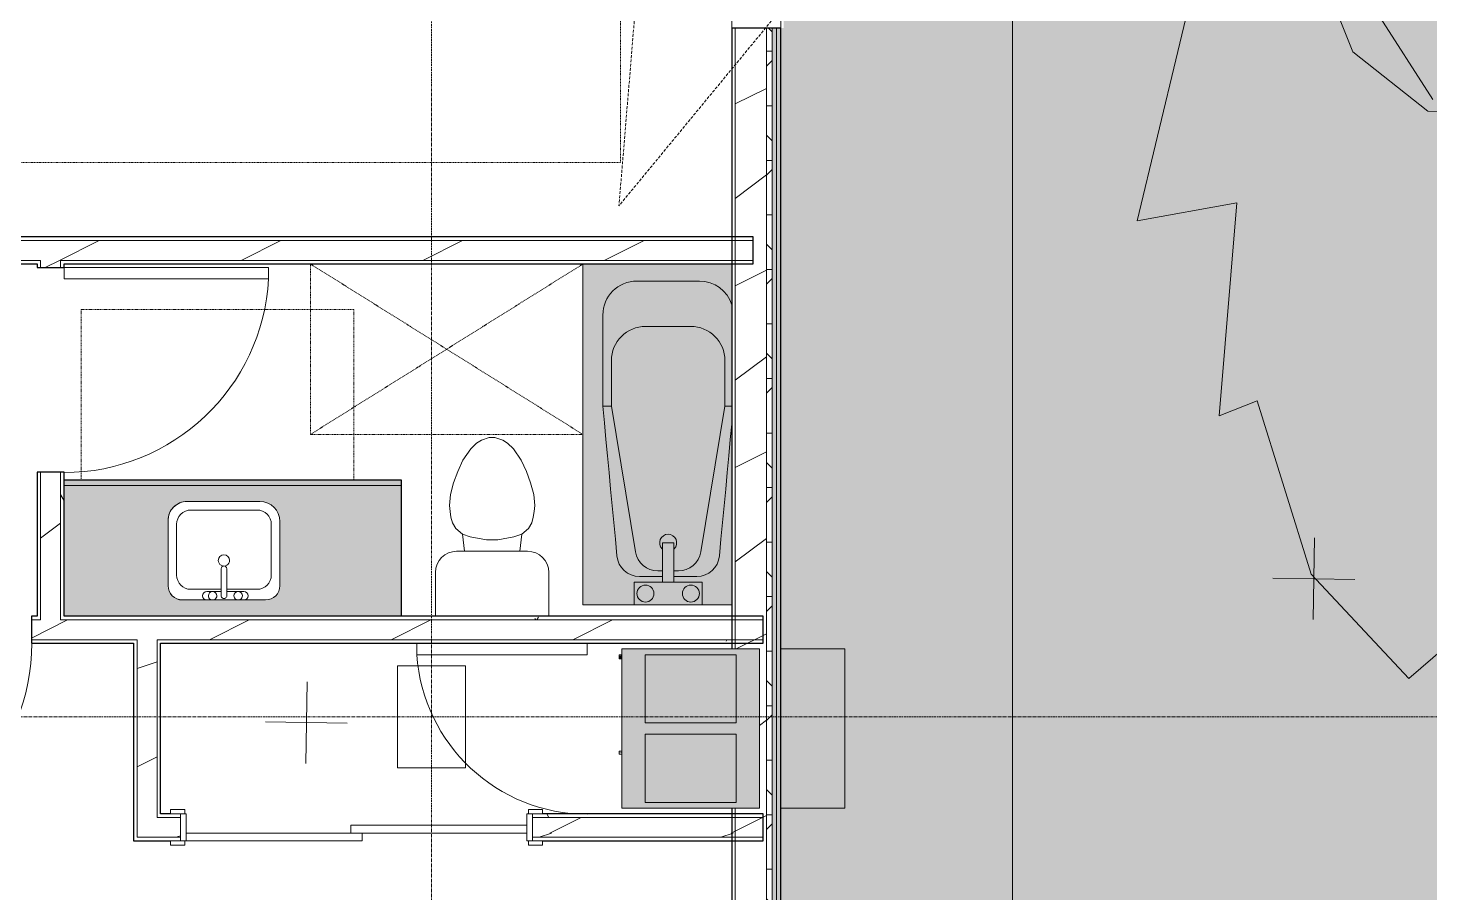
# Model space of a CAD drawing. Header units: inches. Extents: x -10205 to 13964, y -460 to 30702.
# Drawn here: x -2235.3 to -1988.4, y 10167.6 to 10319.8 of the extents above; entities that cross this region are included whole.
import ezdxf

# ---------------------------------------------------------------- set-up
doc = ezdxf.new("R2010")
doc.units = ezdxf.units.IN
doc.header["$MEASUREMENT"] = 0
for name, pattern in [('Dash 1_16_', [0.125, 0.0625, -0.0625]), ('Grid Line 1_2_', [0.875, 0.5, -0.125, 0.125, -0.125]), ('Hidden 1_8_', [0.1875, 0.125, -0.0625]), ('IMPORT-DASHED _2_', [0.75, 0.5, -0.25])]:
    doc.linetypes.add(name, pattern=pattern)
for name, color, linetype, lineweight in [('0-1', 7, 'Continuous', 5), ('0-4', 7, 'Continuous', 9), ('00base_6150001_dwg', 147, 'Continuous', 13), ('4', 147, 'Continuous', 13), ('A-DETL-HDLN-1', 7, 'Hidden 1_8_', 9), ('A-DOOR-3', 7, 'Continuous', 9), ('A-DOOR-4', 250, 'Continuous', 13), ('A-DOOR-FRAM-2', 250, 'Continuous', 13), ('A-FLOR-5', 192, 'Continuous', 5), ('A-WALL', 113, 'Continuous', 9), ('A-WALL-5', 130, 'Continuous', 25), ('A-WALL-6', 7, 'Continuous', 9), ('A-WALL-7', 113, 'Continuous', 5), ('A-WALL-8', 113, 'Continuous', 25), ('A-WALL-PATT-3', 7, 'Continuous', 9), ('A-WALL-PATT-4', 8, 'Continuous', 9), ('A-WALL-PATT-5', 111, 'Continuous', 9), ('E_TOPO_DTM_Contours_Major', 147, 'IMPORT-DASHED _2_', 13), ('E_TOPO_VEGE_Tree', 147, 'Continuous', 13), ('I-FURN-3', 7, 'Continuous', 9), ('I-FURN-HDLN-2', 254, 'Dash 1_16_', 9), ('M-EQPM-1', 8, 'Continuous', 9), ('M-EQPM-2', 7, 'Continuous', 9), ('P-SANR-FIXT-1', 8, 'Continuous', 9), ('P-SANR-FIXT-5', 7, 'Continuous', 9), ('PROP BUILD 1ST FLOOR-1', 147, 'Continuous', 13), ('PROP BUILD 2ND _ 3RD FLOORS-1', 147, 'Continuous', 13), ('Q-CASE-2', 254, 'Continuous', 9), ('Q-CASE-5', 130, 'Continuous', 25), ('Q-CASE-6', 7, 'Continuous', 9), ('S-COLS', 52, 'Continuous', 9), ('S-GRID-1', 1, 'Grid Line 1_2_', 9)]:
    doc.layers.add(name, color=color, linetype=linetype, lineweight=lineweight)
pattern_1 = [(0, (0, 0), (61.44, 15.36), [2.534, -43.546, 2.534, -43.546, -245.76]), (0, (0, 0), (61.44, 15.36), [-92.16, 2.534, -89.626, 2.534, -43.546, -107.52]), (0, (0, 0), (61.44, 15.36), [-230.4, 2.534, -28.186, 2.534, -74.266]), (120, (23.04, 7.68), (-44.02215, 45.5286), [2.534, -43.546, 2.534, -43.546, -245.76]), (120, (23.04, 7.68), (-44.02215, 45.5286), [-92.16, 2.534, -89.626, 2.534, -43.546, -107.52]), (120, (23.04, 7.68), (-44.02215, 45.5286), [-230.4, 2.534, -28.186, 2.534, -74.266]), (240, (30.72, 38.4), (-17.41785, -60.8886), [2.534, -43.546, 2.534, -43.546, -245.76]), (240, (30.72, 38.4), (-17.41785, -60.8886), [-92.16, 2.534, -89.626, 2.534, -43.546, -107.52]), (240, (30.72, 38.4), (-17.41785, -60.8886), [-230.4, 2.534, -28.186, 2.534, -74.266])]
pattern_2 = [(216.87, (12.795, 31.987), (95.9612857, 63.9749714), [15.994, -143.942]), (206.565, (31.987, 22.391), (-31.986981, -31.986924), [35.763, -35.763]), (198.435, (31.987, 6.397), (-63.974746, -31.987128), [20.231, -80.922])]

# ---------------------------------------------------------------- blocks, each defined once
blk = doc.blocks.new('Single-Flush - 36_ x 84_-1372839-SITE PLAN - CAD FILE')
at = {"layer": 'A-DOOR-3'}
blk.add_arc((18, 2.37), 36.07, 93.1789, 180, dxfattribs=at)
at = {"layer": 'A-DOOR-4'}
for p, q in [((16, 2.37), (16, 38.39)), ((18, 38.39), (16, 38.39)), ((18, 2.37), (18, 38.39)), ((18, 2.37), (16, 2.37))]:
    blk.add_line(p, q, dxfattribs=at)
blk = doc.blocks.new('Bed-Standard - King 78_ x 80_-V22-SITE PLAN - CAD FILE')
at = {"layer": 'I-FURN-3'}
for p, q in [((49.69, 38.2), (-28.31, 38.2)), ((-28.31, 38.2), (-28.31, -41.8)), ((49.69, -41.8), (49.69, 38.2)), ((-25.31, 36.2), (-25.31, 24.2)), ((-25.31, 36.2), (46.69, 36.2)), ((46.69, 36.2), (46.69, 24.2)), ((49.69, 24.2), (-28.31, 17.63)), ((-25.31, 24.2), (46.69, 24.2)), ((-28.31, -41.8), (49.69, -41.8))]:
    blk.add_line(p, q, dxfattribs=at)
at = {"layer": 'I-FURN-HDLN-2'}
for p, q in [((73.69, -77.8), (73.69, 38.2)), ((-64.31, 31.52), (-64.31, -3.48)), ((-64.31, -51.92), (-64.31, -77.8)), ((-64.31, -77.8), (73.69, -77.8))]:
    blk.add_line(p, q, dxfattribs=at)
blk = doc.blocks.new('FOLDING_SLIDING CLOSET - 60_ x 80_-1494136-SITE PLAN - CAD FILE')
at = {"layer": 'A-DOOR-3'}
for p, q in [((-32.75, 3.25), (-30.25, 3.25)), ((-32.75, 2.5), (-32.75, 3.25)), ((-30.25, 2.5), (-32.75, 2.5)), ((-30.25, 3.25), (-30.25, 2.5)), ((30.25, 3.25), (32.75, 3.25)), ((30.25, 2.5), (30.25, 3.25)), ((32.75, 2.5), (30.25, 2.5)), ((32.75, 3.25), (32.75, 2.5)), ((-32.75, -2.25), (-30.25, -2.25)), ((-32.75, -3), (-32.75, -2.25)), ((-30.25, -2.25), (-30.25, -3)), ((30.25, -2.25), (32.75, -2.25)), ((30.25, -3), (30.25, -2.25)), ((32.75, -2.25), (32.75, -3)), ((-30.25, -3), (-32.75, -3)), ((32.75, -3), (30.25, -3))]:
    blk.add_line(p, q, dxfattribs=at)
at = {"layer": 'A-DOOR-4'}
for p, q in [((-1, 0.5), (30, 0.5)), ((-1, -0.88), (-1, 0.5)), ((30, 0.5), (30, -0.88)), ((-30, -0.88), (1, -0.88)), ((-30, -2.25), (-30, -0.88)), ((1, -2.25), (-30, -2.25)), ((30, -0.88), (-1, -0.88)), ((1, -0.88), (1, -2.25))]:
    blk.add_line(p, q, dxfattribs=at)
at = {"layer": 'A-DOOR-FRAM-2'}
for p, q in [((-31, 2.5), (-30, 2.5)), ((-31, -2.25), (-31, 2.5)), ((-30, 2.5), (-30, -2.25)), ((30, 2.5), (31, 2.5)), ((30, -2.25), (30, 2.5)), ((31, 2.5), (31, -2.25)), ((-30, -2.25), (-31, -2.25)), ((31, -2.25), (30, -2.25))]:
    blk.add_line(p, q, dxfattribs=at)
blk = doc.blocks.new('M_Sink Vanity-Square - 500 x 440mm-1352614-SITE PLAN - CAD FILE')
at = {"layer": 'P-SANR-FIXT-5'}
for p, q in [((7.96, 7.09), (-6.72, 7.09)), ((7.96, 7.09), (-6.72, 7.09)), ((0.12, 5.22), (-5.22, 5.22)), ((3.62, 7.09), (-2.88, 7.09)), ((-2.88, 5.59), (0.12, 5.59)), ((0.12, 6.33), (0.12, 1.59)), ((1.12, 6.33), (1.12, 1.59)), ((1.12, 5.59), (3.62, 5.59)), ((6.46, 5.22), (1.12, 5.22)), ((-9.22, 4.59), (-9.22, -6.73)), ((-9.22, 4.59), (-9.22, -6.73)), ((-7.72, 2.72), (-7.72, -6.23)), ((8.96, -6.23), (8.96, 2.72)), ((10.46, -6.91), (10.46, 4.59)), ((10.46, -6.91), (10.46, 4.59)), ((-5.22, -8.73), (6.46, -8.73)), ((-5.72, -10.23), (7.14, -10.23)), ((-5.72, -10.23), (7.14, -10.23))]:
    blk.add_line(p, q, dxfattribs=at)
for centre, radius, start, end in [((-6.72, 4.59), 2.5, 90, 180), ((-6.72, 4.59), 2.5, 90, 180), ((-5.22, 2.72), 2.5, 90, 180), ((-2.88, 6.34), 0.75, 90, 270), ((-1.88, 6.34), 0.75, 360, 180), ((-1.88, 6.34), 0.75, 180, 0), ((0.62, 6.33), 0.5, 360, 180), ((2.62, 6.34), 0.75, 360, 180), ((2.62, 6.34), 0.75, 180, 360), ((3.62, 6.34), 0.75, 270, 90), ((6.46, 2.72), 2.5, 0, 90), ((7.96, 4.59), 2.5, 0, 90), ((7.96, 4.59), 2.5, 360, 90), ((0.62, 0.13), 1, 360, 180), ((0.62, 0.13), 1, 180, 0), ((0.62, 1.59), 0.5, 180, 0), ((-5.72, -6.73), 3.5, 180, 270), ((-5.72, -6.73), 3.5, 180, 270), ((-5.22, -6.23), 2.5, 180, 270), ((6.46, -6.23), 2.5, 270, 0), ((7.14, -6.91), 3.32, 270, 360), ((7.14, -6.91), 3.32, 270, 0)]:
    blk.add_arc(centre, radius, start, end, dxfattribs=at)
blk = doc.blocks.new('Toilet-Domestic-3D - Toilet-Domestic-3D-1372870-SITE PLAN - CAD FILE')
at = {"layer": 'P-SANR-FIXT-5'}
for p, q in [((-5.13, 8), (-3.74, 10)), ((-3.74, 10), (-2.74, 11)), ((-2.74, 11), (-1.87, 11.5)), ((-1.87, 11.5), (-0.5, 12)), ((-0.5, 12), (0.5, 12)), ((0.5, 12), (1.87, 11.5)), ((1.87, 11.5), (2.74, 11)), ((2.74, 11), (3.74, 10)), ((3.74, 10), (5.13, 8)), ((-6.06, 6), (-5.13, 8)), ((5.13, 8), (6.06, 6)), ((-6.79, 4), (-6.06, 6)), ((6.06, 6), (6.79, 4)), ((-7.33, 1.99), (-6.79, 4)), ((6.79, 4), (7.33, 1.99)), ((-7.5, 0), (-7.33, 1.99)), ((7.33, 1.99), (7.5, 0)), ((-7.41, -1), (-7.5, 0)), ((-7.24, -2), (-7.41, -1)), ((-6.97, -3), (-7.24, -2)), ((7.24, -2), (6.97, -3)), ((7.41, -1), (7.24, -2)), ((7.5, 0), (7.41, -1)), ((-6.4, -4), (-6.97, -3)), ((-5.21, -5), (-6.4, -4)), ((6.4, -4), (5.21, -5)), ((6.97, -3), (6.4, -4)), ((-3.84, -5.5), (-5.21, -5)), ((-4.86, -8.02), (-5.21, -5)), ((-1, -6), (-3.84, -5.5)), ((1, -6), (-1, -6)), ((3.84, -5.5), (1, -6)), ((5.21, -5), (3.84, -5.5)), ((4.86, -8.02), (5.21, -5)), ((6.25, -8.02), (-6.25, -8.02)), ((-9.98, -11.75), (-9.98, -19.48)), ((9.98, -19.48), (9.98, -11.75))]:
    blk.add_line(p, q, dxfattribs=at)
for centre, start, end in [((-6.25, -11.75), 90, 180), ((6.25, -11.75), 0, 90)]:
    blk.add_arc(centre, 3.73, start, end, dxfattribs=at)
blk = doc.blocks.new('OD_CW_Base Cabinet - OD_CW_Base Cabinet-1372871-SITE PLAN - CAD FILE')
at = {"layer": 'Q-CASE-2'}
blk.add_hatch(color=256, dxfattribs=at).paths.add_polyline_path([(39.92, -1), (61.99, -1), (61.99, 0), (2.61, 0), (2.61, -1)], flags=0)
h = blk.add_hatch(color=256, dxfattribs=at)
h.paths.add_polyline_path([(23.43, -24), (61.99, -24), (61.99, -1), (2.61, -1), (2.61, -24), (22.18, -24)], flags=0)
h.paths.add_polyline_path([(23.43, -21.13), (22.78, -21.04), (22.18, -20.79), (21.66, -20.39), (21.26, -19.88), (21.01, -19.27), (20.93, -18.63), (20.93, -7.12), (21.04, -6.26), (21.37, -5.46), (21.9, -4.77), (22.59, -4.25), (23.43, -3.91), (24.25, -3.8), (37.11, -3.8), (38.11, -3.96), (38.86, -4.27), (39.59, -4.83), (40.14, -5.55), (40.49, -6.4), (40.61, -7.3), (40.53, -19.27), (40.28, -19.88), (39.88, -20.39), (39.36, -20.79), (38.76, -21.04), (38.11, -21.13), (24.25, -21.13)], flags=0)
at = {"layer": 'Q-CASE-5'}
for p, q in [((2.61, 0), (61.99, 0)), ((61.99, 0), (61.99, -24))]:
    blk.add_line(p, q, dxfattribs=at)
at = {"layer": 'Q-CASE-6'}
for p, q in [((2.61, 0), (61.99, 0)), ((61.99, -1), (2.61, -1)), ((2.61, -1), (61.99, -1)), ((61.99, 0), (61.99, -1)), ((61.99, -1), (61.99, -24))]:
    blk.add_line(p, q, dxfattribs=at)
blk = doc.blocks.new('Bath Tub - Maestro - 60_x30_-V100-SITE PLAN - CAD FILE')
at = {"layer": 'P-SANR-FIXT-1'}
h = blk.add_hatch(color=256, dxfattribs=at)
h.paths.add_polyline_path([(0, -5.43), (0, -9), (4, -9), (4, -14), (5, -14), (5.05, -9.3), (5.21, -8.67), (5.48, -8.06), (5.83, -7.51), (6.27, -7.03), (6.79, -6.62), (7.36, -6.31), (7.98, -6.09), (9.35, -5.91), (35, -3.5), (51, -3.5), (52.04, -3.59), (53.05, -3.86), (54, -4.3), (54.95, -5), (55.6, -5.64), (56.2, -6.5), (56.64, -7.45), (56.91, -8.46), (57, -9.5), (57, -20.5), (56.8, -22.05), (56.2, -23.5), (55.24, -24.74), (54, -25.7), (52.78, -26.2), (60, -26.2), (60, 0), (0, 0), (0, -3.5)], flags=0)
h.paths.add_polyline_path([(0, -21), (0, -26.2), (31.8, -26.2), (7.98, -23.91), (7.36, -23.69), (6.79, -23.38), (6.27, -22.97), (5.83, -22.49), (5.48, -21.94), (5.21, -21.33), (5.05, -20.7), (5, -19), (5, -16), (4, -16), (4, -21), (0.55, -21)], flags=0)
for points in [[(8.63, -5.97), (9.35, -9.26), (35, -5), (35, -3.5), (8.84, -5.95)], [(35, -3.77), (35, -5), (43, -5), (51, -3.5), (35, -3.5)], [(43, -5), (44.55, -5.2), (46.03, -5.83), (47.28, -6.81), (48.2, -8), (48.8, -9.5), (49, -11), (57, -9.5), (56.91, -8.46), (56.64, -7.45), (56.2, -6.5), (55.29, -5.34), (54.86, -4.9), (54, -4.3), (53.05, -3.86), (52.04, -3.59), (51, -3.5), (44.22, -4.77)], [(5, -9.96), (6, -13.2), (6.24, -11.83), (6.98, -10.59), (8.2, -9.66), (9.35, -9.26), (8.63, -5.97), (7.98, -6.09), (7.36, -6.31), (6.74, -6.66), (6.27, -7.03), (5.72, -7.68), (5.48, -8.06), (5.21, -8.67), (5.05, -9.3)], [(6, -14), (10.94, -14), (10.94, -16), (6, -16), (6, -16.8), (6.24, -18.17), (6.98, -19.41), (8.03, -20.28), (9.35, -20.74), (35, -25), (43, -25), (44.55, -24.8), (46, -24.2), (47.24, -23.24), (48.2, -22), (48.8, -20.5), (49, -18.41), (49, -11), (48.8, -9.45), (48.12, -7.9), (47.24, -6.76), (46, -5.8), (44.55, -5.2), (43, -5), (35, -5), (9.22, -9.3), (8.03, -9.72), (6.82, -10.83), (6.24, -11.83), (6, -13.2)], [(49, -18.41), (49, -19), (57, -20.5), (57, -9.5), (49, -11)], [(4, -16), (10.94, -16), (10.94, -14), (4, -14)], [(5, -20.04), (5.06, -20.74), (5.24, -21.4), (5.72, -22.32), (5.87, -22.53), (6.33, -23.02), (6.79, -23.38), (7.36, -23.69), (8, -23.92), (8.63, -24.03), (9.35, -20.74), (8.03, -20.28), (6.95, -19.38), (6.24, -18.17), (6, -16.8), (5.05, -19.87)], [(43, -25), (49.4, -26.2), (52.78, -26.2), (54, -25.7), (55.42, -24.51), (56.24, -23.4), (56.8, -22.05), (57, -20.5), (49, -19), (48.8, -20.55), (48.16, -22.05), (47.03, -23.4), (46, -24.2), (44.55, -24.8)], [(8.63, -24.03), (32.31, -26.2), (35, -26.2), (35, -25), (9.35, -20.74), (8.65, -23.91)], [(35, -25), (35, -26.2), (49, -26.12), (43, -25)]]:
    blk.add_hatch(color=256, dxfattribs=at).paths.add_polyline_path(points, flags=0)
h = blk.add_hatch(color=256, dxfattribs=at)
h.paths.add_polyline_path([(0, -20.74), (0, -21), (4, -21), (4, -9), (0, -9), (0, -18.41)], flags=0)
h.paths.add_polyline_path([(0.5, -19), (0.63, -18.41), (0.7, -18.25), (0.94, -17.94), (1.25, -17.7), (1.61, -17.55), (2, -17.5), (2.39, -17.55), (3.02, -17.91), (3.06, -17.94), (3.37, -18.41), (3.45, -18.61), (3.5, -19), (3.43, -19.44), (3.3, -19.75), (3.06, -20.06), (2.75, -20.3), (2.38, -20.45), (2, -20.5), (1.61, -20.45), (1.25, -20.3), (0.94, -20.06), (0.7, -19.75), (0.55, -19.39)], flags=0)
h.paths.add_polyline_path([(0.5, -11), (0.55, -10.61), (0.7, -10.25), (0.94, -9.94), (1.25, -9.7), (1.61, -9.55), (2, -9.5), (2.39, -9.55), (2.75, -9.7), (3.06, -9.94), (3.3, -10.25), (3.45, -10.61), (3.5, -11), (3.33, -11.67), (3.3, -11.75), (3.06, -12.06), (2.75, -12.3), (2.39, -12.45), (2, -12.5), (1.61, -12.45), (1.25, -12.3), (0.94, -12.06), (0.7, -11.75), (0.55, -11.39)], flags=0)
h = blk.add_hatch(color=256, dxfattribs=at)
h.paths.add_polyline_path([(0.5, -11), (0.55, -11.39), (0.7, -11.75), (0.94, -12.06), (1.25, -12.3), (1.61, -12.45), (2, -12.5), (2.39, -12.45), (2.75, -12.3), (3.06, -12.06), (3.33, -11.67), (3.45, -11.39), (3.5, -11), (3.45, -10.61), (3.3, -10.25), (3.06, -9.94), (2.75, -9.7), (2.39, -9.55), (2, -9.5), (1.61, -9.55), (1.25, -9.7), (0.94, -9.94), (0.7, -10.25), (0.55, -10.61)], flags=0)
h.paths.add_polyline_path([(0.5, -19), (0.55, -19.39), (0.7, -19.75), (0.94, -20.06), (1.25, -20.3), (1.61, -20.45), (2, -20.5), (2.39, -20.45), (2.75, -20.3), (3.06, -20.06), (3.43, -19.44), (3.45, -19.39), (3.5, -19), (3.37, -18.41), (3.3, -18.25), (3.02, -17.91), (2.75, -17.7), (2.39, -17.55), (2, -17.5), (1.61, -17.55), (1.25, -17.7), (0.94, -17.94), (0.63, -18.41), (0.55, -18.61)], flags=0)
h = blk.add_hatch(color=256, dxfattribs=at)
h.paths.add_polyline_path([(5, -18.41), (5.05, -19.87), (6, -16.8), (6, -16), (5, -16)], flags=0)
h.paths.add_polyline_path([(5, -10.92), (5.05, -14), (6, -14), (6, -13.2), (5, -9.96), (5, -10.39)], flags=0)
at = {"layer": 'P-SANR-FIXT-5'}
for p, q in [((60, 0), (0, 0)), ((0, 0), (0, -9)), ((35, -3.5), (51, -3.5)), ((35, -5), (35, -3.5)), ((35, -5), (9.35, -9.26)), ((43, -5), (35, -5)), ((4, -9), (0, -9)), ((0, -9), (0, -21)), ((4, -14), (4, -9)), ((57, -9.5), (57, -20.5)), ((5, -14), (5, -9.96)), ((49, -19), (49, -11)), ((4, -16), (4, -14)), ((4, -14), (10.94, -14)), ((6, -13.2), (6, -14)), ((10.94, -16), (10.94, -14)), ((4, -21), (4, -16)), ((10.94, -16), (4, -16)), ((5, -20.04), (5, -16)), ((6, -16), (6, -16.8)), ((0, -21), (0, -26.2)), ((0, -21), (4, -21)), ((9.35, -20.74), (35, -25)), ((35, -25), (35, -26.2)), ((35, -25), (43, -25))]:
    blk.add_line(p, q, dxfattribs=at)
at = {"layer": 'P-SANR-FIXT-5', "flags": 128}
for points in [[(8.63, -5.97), (11.56, -5.7), (14.49, -5.42), (17.42, -5.15), (20.35, -4.87), (23.28, -4.6), (26.21, -4.32), (29.14, -4.05), (32.07, -3.77), (35, -3.5)], [(31.8, -26.2), (29.14, -25.95), (26.21, -25.68), (23.28, -25.4), (20.35, -25.13), (17.42, -24.85), (14.49, -24.58), (11.56, -24.3), (8.63, -24.03)]]:
    blk.add_lwpolyline(points, dxfattribs=at)
at = {"layer": 'P-SANR-FIXT-5'}
for centre, radius, start, end in [((51, -9.5), 6, 0, 90), ((9, -9.96), 4, 95.3558, 180), ((43, -11), 6, 360, 90), ((2, -11), 1.5, 0, 180), ((10, -13.2), 4, 99.4223, 180), ((2, -11), 1.5, 180, 360), ((10.94, -15), 1.5, 0, 135), ((10, -16.8), 4, 180, 260.5777), ((10.94, -15), 1.5, 225, 360), ((2, -19), 1.5, 0, 180), ((2, -19), 1.5, 180, 360), ((43, -19), 6, 270, 0), ((9, -20.04), 4, 180, 264.6442), ((51, -20.5), 6, 287.3913, 0)]:
    blk.add_arc(centre, radius, start, end, dxfattribs=at)
blk = doc.blocks.new('Single-Flush - 36_ x 84_-1372824-SITE PLAN - CAD FILE')
at = {"layer": 'A-DOOR-3'}
blk.add_arc((18, -2.38), 36.07, 180, 266.8211, dxfattribs=at)
at = {"layer": 'A-DOOR-4'}
for p, q in [((16, -2.38), (16, -38.39)), ((18, -2.38), (16, -2.38)), ((18, -2.38), (18, -38.39)), ((18, -38.39), (16, -38.39))]:
    blk.add_line(p, q, dxfattribs=at)
blk = doc.blocks.new('HVAC_SPVU_AlliedAir_MGE4 - HVAC_SPVU_AlliedAir_MGE4-V120-SITE PLAN - CAD FILE')
at = {"layer": 'M-EQPM-1'}
for points in [[(14, 27.12), (-14, 27.12), (-14, 15.85), (14, 15.85)], [(-12.36, -12.13), (-12.89, -12.13), (-12.81, -12.63), (-12.36, -12.63)], [(4.31, -12.13), (4.19, -12.13), (4.25, -12.63), (4.31, -12.63)]]:
    blk.add_hatch(color=256, dxfattribs=at).paths.add_polyline_path(points, flags=0)
h = blk.add_hatch(color=256, dxfattribs=at)
h.paths.add_polyline_path([(14, -12.13), (14, 12.12), (-14, 12.12), (-14, -12.13), (13, -12.13)], flags=0)
h.paths.add_polyline_path([(13, 7.85), (13, -8), (1, -8), (1, 8), (13, 8)], flags=0)
h.paths.add_polyline_path([(-1, 7.85), (-1, -8), (-13, -8), (-13, 8), (-1, 8)], flags=0)
h = blk.add_hatch(color=256, dxfattribs=at)
h.paths.add_polyline_path([(13, -8), (13, 8), (1, 8), (1, -8)], flags=0)
h.paths.add_polyline_path([(-1, 7.85), (-1, 8), (-13, 8), (-13, -8), (-1, -8), (-1, -0.56)], flags=0)
at = {"layer": 'M-EQPM-2'}
for p, q in [((-14, 27.12), (14, 27.12)), ((-14, 27.12), (-14, 15.85)), ((14, 27.12), (14, 15.85)), ((-14, 12.12), (14, 12.12)), ((-14, 12.12), (-14, -12.13)), ((14, 12.12), (14, -12.13)), ((-1, 8), (-13, 8)), ((-13, 8), (-13, -8)), ((-1, -8), (-1, 8)), ((13, 8), (1, 8)), ((1, 8), (1, -8)), ((13, -8), (13, 8)), ((-13, -8), (-1, -8)), ((1, -8), (13, -8)), ((14, -12.13), (-14, -12.13)), ((-13, -12.13), (-13, -12.63)), ((-12.25, -12.63), (-12.25, -12.13)), ((4, -12.13), (4, -12.63)), ((4.5, -12.63), (4.5, -12.13)), ((-12.25, -12.63), (-13, -12.63)), ((-13, -12.63), (-12.89, -12.63)), ((-12.36, -12.63), (-12.25, -12.63)), ((4.5, -12.63), (4, -12.63)), ((4, -12.63), (4.19, -12.63)), ((4.31, -12.63), (4.5, -12.63))]:
    blk.add_line(p, q, dxfattribs=at)
blk = doc.blocks.new('Single-Flush - 30_ x 80_-1420870-SITE PLAN - CAD FILE')
at = {"layer": 'A-DOOR-3'}
blk.add_arc((15, 2.375), 30.067, 93.81407, 180, dxfattribs=at)
at = {"layer": 'A-DOOR-4'}
for p, q in [((13, 2.375), (13, 32.375)), ((15, 32.375), (13, 32.375)), ((15, 2.375), (15, 32.375)), ((15, 2.375), (13, 2.375))]:
    blk.add_line(p, q, dxfattribs=at)
blk = doc.blocks.new('1750 Ox - Unit Layouts_rvt-1-SITE PLAN - CAD FILE')
at = {"layer": 'A-WALL-PATT-3'}
h = blk.add_hatch(dxfattribs=at)
h.set_pattern_fill('FP_2', color=256, style=0, pattern_type=2)
h.set_pattern_definition(pattern_1)
h.paths.add_polyline_path([(-2229.55, 10216.28), (-2228.92, 10216.28), (-2228.92, 10241.65), (-2229.55, 10241.65), (-2229.55, 10216.28)], flags=0)
h.paths.add_polyline_path([(-2228.92, 10277.65), (-2228.92, 10278.28), (-2229.55, 10278.28), (-2229.55, 10277.65)], flags=0)
h = blk.add_hatch(dxfattribs=at)
h.set_pattern_fill('FP_2', color=256, style=0, pattern_type=2)
h.set_pattern_definition(pattern_1)
h.paths.add_polyline_path([(-2116.81, 10215.65), (-2111.35, 10215.68), (-2111.35, 10216.28), (-2229.55, 10216.28), (-2229.55, 10215.65), (-2119.13, 10215.65)], flags=0)
h.paths.add_polyline_path([(-2274.93, 10215.65), (-2270.68, 10215.65), (-2270.68, 10216.28), (-2279.06, 10216.28), (-2279.06, 10215.65), (-2278.42, 10215.65)], flags=0)
h.paths.add_polyline_path([(-2233.05, 10215.65), (-2233.05, 10216.28), (-2234.68, 10216.28), (-2234.68, 10215.65), (-2233.13, 10215.65)], flags=0)
h = blk.add_hatch(dxfattribs=at)
h.set_pattern_fill('FP_2', color=256, style=0, pattern_type=2)
h.set_pattern_definition(pattern_1)
h.paths.add_polyline_path([(-2216.68, 10211.53), (-2216.06, 10211.53), (-2216.06, 10212.15), (-2234.68, 10212.15), (-2234.68, 10211.53), (-2229.55, 10211.53)], flags=0)
h.paths.add_polyline_path([(-2270.68, 10211.53), (-2270.68, 10212.15), (-2274.93, 10212.15), (-2274.92, 10211.53), (-2274.31, 10211.53)], flags=0)
h.paths.add_polyline_path([(-2111.35, 10211.53), (-2111.35, 10212.15), (-2212.56, 10212.15), (-2212.56, 10211.53), (-2119.13, 10211.53)], flags=0)
h = blk.add_hatch(dxfattribs=at)
h.set_pattern_fill('FP_2', color=256, style=0, pattern_type=2)
h.set_pattern_definition(pattern_1)
h.paths.add_polyline_path([(-2208.42, 10180.9), (-2208.42, 10181.53), (-2212.56, 10181.53), (-2212.56, 10180.9), (-2210.17, 10180.9)], flags=0)
h.paths.add_polyline_path([(-2130.7, 10180.9), (-2111.35, 10180.9), (-2111.35, 10181.53), (-2146.42, 10181.53), (-2146.42, 10180.9)], flags=0)
at = {"layer": 'A-WALL-PATT-4'}
h = blk.add_hatch(dxfattribs=at)
h.set_pattern_fill('FP_4', color=256, style=0, pattern_type=2)
h.set_pattern_definition(pattern_2)
h.paths.add_polyline_path([(-2301.8, 10278.9), (-2295.91, 10278.9), (-2295.91, 10282.4), (-2309.3, 10282.4), (-2309.3, 10278.9)], flags=0)
h.paths.add_polyline_path([(-2110.72, 10278.9), (-2110.72, 10282.4), (-2259.91, 10282.4), (-2259.91, 10278.9), (-2119.13, 10278.9)], flags=0)
h.paths.add_polyline_path([(-2366.8, 10278.9), (-2359.3, 10278.9), (-2359.3, 10282.4), (-2366.8, 10282.4), (-2366.8, 10278.96)], flags=0)
h = blk.add_hatch(dxfattribs=at)
h.set_pattern_fill('FP_4', color=256, style=0, pattern_type=2)
h.set_pattern_definition(pattern_2)
h.paths.add_polyline_path([(-2230.8, 10215.65), (-2229.55, 10215.65), (-2229.55, 10241.65), (-2233.05, 10241.65), (-2233.05, 10215.65)], flags=0)
h.paths.add_polyline_path([(-2230.8, 10277.65), (-2229.55, 10277.65), (-2229.55, 10278.9), (-2233.05, 10278.9), (-2233.05, 10277.65), (-2232.16, 10277.65)], flags=0)
h = blk.add_hatch(dxfattribs=at)
h.set_pattern_fill('FP_4', color=256, style=0, pattern_type=2)
h.set_pattern_definition(pattern_2)
h.paths.add_polyline_path([(-2274.93, 10212.15), (-2270.68, 10212.15), (-2270.68, 10215.65), (-2278.43, 10215.65), (-2278.43, 10212.15)], flags=0)
h.paths.add_polyline_path([(-2110.72, 10212.15), (-2110.72, 10215.65), (-2234.68, 10215.65), (-2234.68, 10212.15), (-2119.13, 10212.15)], flags=0)
h = blk.add_hatch(dxfattribs=at)
h.set_pattern_fill('FP_4', color=256, style=0, pattern_type=2)
h.set_pattern_definition(pattern_2)
h.paths.add_polyline_path([(-2216.06, 10180.9), (-2212.56, 10180.9), (-2212.56, 10212.15), (-2216.06, 10212.15), (-2216.06, 10181.53)], flags=0)
h = blk.add_hatch(dxfattribs=at)
h.set_pattern_fill('FP_4', color=256, style=0, pattern_type=2)
h.set_pattern_definition(pattern_2)
h.paths.add_polyline_path([(-2216.06, 10177.4), (-2208.42, 10177.4), (-2208.42, 10180.9), (-2216.06, 10180.9)], flags=0)
h.paths.add_polyline_path([(-2110.72, 10177.4), (-2110.72, 10180.9), (-2146.42, 10180.9), (-2146.42, 10177.4), (-2119.13, 10177.4)], flags=0)
at = {"layer": 'A-DETL-HDLN-1'}
for p, q in [((-2185.55, 10278.28), (-2185.55, 10248.28)), ((-2185.55, 10248.28), (-2137.55, 10278.28)), ((-2137.55, 10248.28), (-2185.55, 10278.28)), ((-2225.89, 10270.28), (-2225.89, 10240.28)), ((-2177.89, 10270.28), (-2225.89, 10270.28)), ((-2177.89, 10240.28), (-2177.89, 10270.28)), ((-2185.55, 10248.28), (-2137.55, 10248.28))]:
    blk.add_line(p, q, dxfattribs=at)
at = {"layer": 'A-WALL-5'}
for p, q in [((-2107.55, 10283.03), (-2259.91, 10283.03)), ((-2107.55, 10278.28), (-2107.55, 10283.03)), ((-2259.91, 10278.28), (-2233.67, 10278.28)), ((-2233.67, 10278.28), (-2233.67, 10277.65)), ((-2233.67, 10277.65), (-2228.92, 10277.65)), ((-2228.92, 10277.65), (-2228.92, 10278.28)), ((-2228.92, 10278.28), (-2107.55, 10278.28)), ((-2233.67, 10241.65), (-2233.67, 10216.28)), ((-2228.92, 10241.65), (-2233.67, 10241.65)), ((-2228.92, 10216.28), (-2228.92, 10241.65)), ((-2233.67, 10216.28), (-2234.68, 10216.28)), ((-2234.68, 10216.28), (-2234.68, 10211.53)), ((-2105.82, 10216.28), (-2228.92, 10216.28)), ((-2105.82, 10211.53), (-2105.82, 10216.28)), ((-2234.68, 10211.53), (-2216.68, 10211.53)), ((-2216.68, 10211.53), (-2216.68, 10181.53)), ((-2211.93, 10211.53), (-2105.82, 10211.53)), ((-2211.93, 10181.53), (-2211.93, 10211.53)), ((-2216.68, 10181.53), (-2216.68, 10177.4)), ((-2210.17, 10181.53), (-2211.93, 10181.53)), ((-2105.82, 10181.53), (-2144.67, 10181.53)), ((-2105.82, 10176.78), (-2105.82, 10181.53)), ((-2216.68, 10177.4), (-2216.68, 10176.78)), ((-2216.68, 10176.78), (-2210.17, 10176.78)), ((-2144.67, 10176.78), (-2105.82, 10176.78))]:
    blk.add_line(p, q, dxfattribs=at)
at = {"layer": 'A-WALL-6'}
for p, q in [((-2107.55, 10282.4), (-2259.91, 10282.4)), ((-2233.05, 10278.9), (-2259.91, 10278.9)), ((-2233.05, 10278.9), (-2233.05, 10278.28)), ((-2233.05, 10277.65), (-2233.05, 10278.28)), ((-2229.55, 10278.9), (-2229.55, 10278.28)), ((-2107.55, 10278.9), (-2229.55, 10278.9)), ((-2229.55, 10277.65), (-2229.55, 10278.28)), ((-2233.05, 10216.28), (-2233.05, 10241.65)), ((-2229.55, 10216.28), (-2229.55, 10241.65)), ((-2234.68, 10215.65), (-2233.05, 10215.65)), ((-2233.05, 10215.65), (-2233.05, 10216.28)), ((-2233.05, 10215.65), (-2233.05, 10216.28)), ((-2229.55, 10215.65), (-2229.55, 10216.28)), ((-2229.55, 10216.28), (-2229.55, 10215.65)), ((-2229.55, 10215.65), (-2105.82, 10215.65)), ((-2234.68, 10212.15), (-2216.06, 10212.15)), ((-2216.06, 10211.53), (-2216.06, 10212.15)), ((-2216.06, 10211.53), (-2216.06, 10181.53)), ((-2212.56, 10212.15), (-2105.82, 10212.15)), ((-2212.56, 10211.53), (-2212.56, 10212.15)), ((-2212.56, 10211.53), (-2212.56, 10181.53)), ((-2216.06, 10180.9), (-2216.06, 10181.53)), ((-2212.56, 10180.9), (-2212.56, 10181.53)), ((-2216.06, 10177.4), (-2216.06, 10180.9)), ((-2212.56, 10180.9), (-2208.42, 10180.9)), ((-2146.42, 10180.9), (-2105.82, 10180.9)), ((-2216.06, 10177.4), (-2208.42, 10177.4)), ((-2146.42, 10177.4), (-2105.82, 10177.4))]:
    blk.add_line(p, q, dxfattribs=at)
at = {"layer": '0-4'}
for name, p in [('Bed-Standard - King 78_ x 80_-V22-SITE PLAN - CAD FILE', (-2204.61, 10373.96)), ('Toilet-Domestic-3D - Toilet-Domestic-3D-1372870-SITE PLAN - CAD FILE', (-2153.55, 10235.75)), ('OD_CW_Base Cabinet - OD_CW_Base Cabinet-1372871-SITE PLAN - CAD FILE', (-2231.54, 10240.28)), ('FOLDING_SLIDING CLOSET - 60_ x 80_-1494136-SITE PLAN - CAD FILE', (-2177.42, 10179.03))]:
    blk.add_blockref(name, p, dxfattribs=at)
for name, p, rotation in [('Single-Flush - 36_ x 84_-1372824-SITE PLAN - CAD FILE', (-2231.3, 10259.65), 90.00000000000277), ('Bath Tub - Maestro - 60_x30_-V100-SITE PLAN - CAD FILE', (-2137.55, 10218.28), 89.9999999999953), ('M_Sink Vanity-Square - 500 x 440mm-1352614-SITE PLAN - CAD FILE', (-2200.15, 10226.25), 180), ('Single-Flush - 36_ x 84_-1372839-SITE PLAN - CAD FILE', (-2252.68, 10213.9), 180), ('Single-Flush - 30_ x 80_-1420870-SITE PLAN - CAD FILE', (-2134.42, 10196.53), 90), ('HVAC_SPVU_AlliedAir_MGE4 - HVAC_SPVU_AlliedAir_MGE4-V120-SITE PLAN - CAD FILE', (-2118.57, 10196.53), 269.9999999999955)]:
    blk.add_blockref(name, p, dxfattribs=dict(at, rotation=rotation))
blk = doc.blocks.new('Concrete-Rectangular-Column - ONE-V2-SITE PLAN - CAD FILE')
at = {"layer": 'S-COLS'}
for p, q in [((-6, 9), (6, 9)), ((-6, -9), (-6, 9)), ((6, 9), (6, -9)), ((6, -9), (-6, -9))]:
    blk.add_line(p, q, dxfattribs=at)
blk = doc.blocks.new('00base_6150001_dwg-1748108-SITE PLAN - CAD FILE')
at = {"layer": '4'}
for p, q in [((4038815.18, 3367912.3), (4038815.18, 3367926.7)), ((4038807.98, 3367919.5), (4038822.38, 3367919.5)), ((4038843.44, 3367735.34), (4038843.44, 3367749.74)), ((4038836.24, 3367742.54), (4038850.64, 3367742.54))]:
    blk.add_line(p, q, dxfattribs=at)
at = {"layer": 'E_TOPO_DTM_Contours_Major', "flags": 128}
blk.add_lwpolyline([(4039185.28, 3366385.9), (4039236.96, 3366428.01), (4039310.9, 3366558.93), (4039395.43, 3366736.38), (4039442.19, 3366832.2), (4039446.28, 3366891.47), (4039444.71, 3366908.7), (4039428.99, 3366916.17), (4039182.95, 3366943.65), (4039155.72, 3366951.08), (4039134.81, 3367123.57), (4039114.98, 3367345.37), (4039112.59, 3367404.33), (4039093.58, 3367523.69), (4039147.89, 3367622.22), (4039070.35, 3367588.6), (4039029.82, 3367668.24), (4039028.05, 3367674.28), (4039029.81, 3367678.89), (4039046.46, 3367729.76), (4039040.27, 3367752.22), (4039030.03, 3367767.88), (4038907.01, 3367865.98), (4039075.96, 3367854.79), (4039101.84, 3367902.83), (4039127.31, 3367949.13), (4039159.64, 3368102.96), (4039186.14, 3368165.4), (4039194.32, 3368228.49), (4039195.79, 3368377.64), (4039196.92, 3368445.63), (4039161.87, 3368522.98), (4039105.56, 3368787.9), (4039092.14, 3368843.69), (4039079.32, 3368875.69), (4039075.05, 3369163.69), (4039051.83, 3369177.47), (4038970.02, 3369207.83), (4038847.44, 3369132.69), (4038832.35, 3369047.15), (4038775.22, 3368938.71), (4038765.94, 3368818.54), (4038732.53, 3368753.8), (4038577.16, 3368486.65), (4038551.79, 3368421.54), (4038549.6, 3368090.19), (4038564.15, 3368078.9), (4038767.6, 3367912.31), (4038600.28, 3367799), (4038536.12, 3367569.15), (4038525.66, 3367547.47), (4038505.55, 3367502.59), (4038473.23, 3367300.54), (4038496.22, 3367175.66), (4038516.6, 3367146.82), (4038631.34, 3366953.1), (4038678.42, 3366918.73), (4038688.37, 3366908.91), (4038766.13, 3366864.55), (4038850.28, 3366866.48), (4038941.27, 3366785.99), (4039043.47, 3366735.87), (4039092.59, 3366522.06), (4039110.92, 3366424.81)], close=True, dxfattribs=at)
at = {"layer": 'E_TOPO_VEGE_Tree', "flags": 128}
for points in [[(4039004.34, 3367707.16), (4038995.31, 3367747.2), (4038960.56, 3367763.04), (4038957.78, 3367753.87), (4038959.17, 3367747.2), (4038975.85, 3367744.69), (4038983.49, 3367734.68), (4038974.46, 3367732.18), (4038961.25, 3367733.02), (4038943.18, 3367733.02), (4038928.12, 3367723.01)], [(4038926.04, 3367711.33), (4038926.04, 3367723.84), (4038936.23, 3367737.19), (4038952.22, 3367743.86), (4038950.13, 3367751.37), (4038950.83, 3367764.71), (4038905.88, 3367774.72), (4038909.35, 3367757.2), (4038871.82, 3367759.71), (4038874.6, 3367753.03), (4038844.25, 3367743.03), (4038826.18, 3367725.51), (4038837.3, 3367713)]]:
    blk.add_lwpolyline(points, dxfattribs=at)
at = {"layer": 'PROP BUILD 1ST FLOOR-1', "flags": 128}
blk.add_lwpolyline([(4039896.21, 3367849.03), (4040707.4, 3367862.52), (4040678.6, 3369595.18), (4039121.46, 3369569.29), (4038929.49, 3369566.1), (4038600.38, 3369560.63), (4038629.11, 3367832.87), (4039440.39, 3367846.35), (4039418.73, 3369149.37), (4039874.47, 3369156.95)], close=True, dxfattribs=at)
at = {"layer": 'PROP BUILD 2ND _ 3RD FLOORS-1', "flags": 128}
blk.add_lwpolyline([(4039476.87, 3367806.16), (4039454.62, 3369144.1), (4039838.57, 3369150.48), (4039860.81, 3367812.54), (4040743.89, 3367827.22), (4040737.51, 3368211.17), (4040701.33, 3368210.56), (4040699.41, 3368325.75), (4040737.66, 3368326.38), (4040713.89, 3369631.77), (4039254.71, 3369607.51), (4039255.3, 3369571.52), (4039140.12, 3369569.6), (4039139.52, 3369605.6), (4038563.79, 3369596.03), (4038585.5, 3368290.23), (4038621.2, 3368291.2), (4038623.11, 3368176.02), (4038587.41, 3368175.42), (4038593.79, 3367791.48)], close=True, dxfattribs=at)

msp = doc.modelspace()

# ---------------------------------------------------------------- hatches: boundary and pattern name
at = {"layer": 'A-FLOR-5'}
h = msp.add_hatch(color=256, dxfattribs=at)
h.paths.add_polyline_path([(-3703.52, 9897.39), (-3353.42, 9897.39), (-3353.42, 9954.8), (-3367.52, 9954.8), (-3367.52, 10010.09), (-3444.51, 10010.09), (-3444.51, 10009.59), (-3482.54, 10009.59), (-3482.54, 10010.09), (-3607.2, 10010.09), (-3607.2, 10002.64), (-3635.2, 10002.64), (-3635.2, 10010.09), (-3674.91, 10010.09), (-3674.91, 10009.59), (-3703.52, 10009.59), (-3703.52, 9899.02)], flags=0)
h.paths.add_polyline_path([(-3305.42, 9897.39), (-3137.12, 9897.39), (-3137.12, 9954.8), (-3305.42, 9954.8), (-3305.42, 9899.02)], flags=0)
h.paths.add_polyline_path([(-2897.12, 9897.39), (-2637.92, 9897.39), (-2637.92, 9954.8), (-2897.12, 9954.8), (-2897.12, 9899.02)], flags=0)
h.paths.add_polyline_path([(-2253.92, 9897.39), (-2253.92, 9954.8), (-2561.12, 9954.8), (-2561.12, 9897.39), (-2274.92, 9897.39)], flags=0)
h.paths.add_polyline_path([(-1941.22, 9897.39), (-1941.22, 12088.59), (-2061.92, 12088.59), (-2061.92, 12086.09), (-2097.82, 12086.09), (-2097.82, 12047.41), (-2097.32, 12047.41), (-2097.32, 12009.39), (-2097.82, 12009.39), (-2097.82, 12009.01), (-2097.32, 12009.01), (-2097.32, 11970.99), (-2097.82, 11970.99), (-2097.82, 11916.25), (-2091.45, 11916.25), (-2091.45, 11888.25), (-2097.82, 11888.25), (-2097.82, 11740.21), (-2097.32, 11740.21), (-2097.32, 11702.19), (-2097.82, 11702.19), (-2097.82, 11663.79), (-2097.32, 11663.79), (-2097.32, 11625.76), (-2097.82, 11625.76), (-2097.82, 11476.98), (-2089.45, 11476.98), (-2089.45, 11448.98), (-2097.82, 11448.98), (-2097.82, 11394.99), (-2097.32, 11394.99), (-2097.32, 11356.96), (-2097.82, 11356.96), (-2097.82, 11356.59), (-2097.32, 11356.59), (-2097.32, 11318.56), (-2097.82, 11318.56), (-2097.82, 11277.29), (-2138.91, 11277.29), (-2138.91, 11276.79), (-2214.96, 11276.79), (-2214.96, 11277.29), (-2215.52, 11277.29), (-2215.52, 11164.59), (-2369.12, 11164.59), (-2369.12, 11277.29), (-2369.31, 11277.29), (-2369.31, 11276.79), (-2407.34, 11276.79), (-2407.34, 11277.29), (-2484.32, 11277.29), (-2484.32, 11164.59), (-2637.92, 11164.59), (-2637.92, 11277.29), (-2676.51, 11277.29), (-2676.51, 11276.79), (-2714.54, 11276.79), (-2714.54, 11277.29), (-2714.72, 11277.29), (-2714.72, 11164.59), (-2868.32, 11164.59), (-2868.32, 11277.29), (-2868.51, 11277.29), (-2868.51, 11276.79), (-2906.54, 11276.79), (-2906.54, 11277.29), (-2983.52, 11277.29), (-2983.52, 11164.59), (-3137.12, 11164.59), (-3137.12, 11277.29), (-3137.31, 11277.29), (-3137.31, 11276.79), (-3175.34, 11276.79), (-3175.34, 11277.29), (-3213.92, 11277.29), (-3213.92, 11164.59), (-3367.52, 11164.59), (-3367.52, 11277.29), (-3405.92, 11277.29), (-3405.92, 11164.21), (-3405.42, 11164.21), (-3405.42, 11126.19), (-3405.92, 11126.19), (-3405.92, 11049.39), (-2983.52, 11049.39), (-2983.52, 10823.8), (-2906.54, 10823.8), (-2906.54, 10824.3), (-2868.51, 10824.3), (-2868.51, 10823.8), (-2868.32, 10823.8), (-2868.32, 10934.19), (-2714.72, 10934.19), (-2714.72, 10823.8), (-2714.54, 10823.8), (-2714.54, 10824.3), (-2676.51, 10824.3), (-2676.51, 10823.8), (-2637.92, 10823.8), (-2637.92, 10934.19), (-2484.32, 10934.19), (-2484.32, 10823.8), (-2407.34, 10823.8), (-2407.34, 10824.3), (-2369.31, 10824.3), (-2369.31, 10823.8), (-2369.12, 10823.8), (-2369.12, 10934.19), (-2215.52, 10934.19), (-2215.52, 10823.8), (-2214.96, 10823.8), (-2214.96, 10824.3), (-2138.91, 10824.3), (-2138.91, 10823.8), (-2102.72, 10823.8), (-2102.72, 10780.21), (-2102.22, 10780.21), (-2102.22, 10742.19), (-2102.72, 10742.19), (-2102.72, 10741.81), (-2102.22, 10741.81), (-2102.22, 10703.79), (-2102.72, 10703.79), (-2102.72, 10649.8), (-2089.45, 10649.8), (-2089.45, 10621.8), (-2102.72, 10621.8), (-2102.72, 10511.41), (-2102.22, 10511.41), (-2102.22, 10473.39), (-2102.72, 10473.39), (-2102.72, 10357.81), (-2102.22, 10357.81), (-2102.22, 10319.79), (-2102.72, 10319.79), (-2102.72, 10210.53), (-2091.45, 10210.53), (-2091.45, 10182.53), (-2102.72, 10182.53), (-2102.72, 10127.41), (-2102.22, 10127.41), (-2102.22, 10089.39), (-2102.72, 10089.39), (-2102.72, 10089.01), (-2102.22, 10089.01), (-2102.22, 10050.99), (-2102.72, 10050.99), (-2102.72, 10012.69), (-2061.92, 10012.69), (-2061.92, 9897.39), (-1946.22, 9897.39)], flags=0)
h.paths.add_polyline_path([(-3606.2, 10005.94), (-3606.2, 10009.94), (-3598.2, 10009.94), (-3598.2, 10005.94)], flags=0)
at = {"layer": 'A-WALL-7'}
h = msp.add_hatch(color=256, dxfattribs=at)
h.paths.add_polyline_path([(-2102.72, 10010.09), (-2102.72, 10050.99), (-2103.47, 10050.99), (-2103.47, 10010.09)], flags=0)
h.paths.add_polyline_path([(-2102.72, 10089.01), (-2102.72, 10089.39), (-2103.47, 10089.39), (-2103.47, 10089.01), (-2103.22, 10089.01)], flags=0)
h.paths.add_polyline_path([(-2102.72, 10127.41), (-2102.72, 10319.79), (-2103.47, 10319.79), (-2103.47, 10127.41)], flags=0)
h.paths.add_polyline_path([(-2103.47, 10357.81), (-2102.72, 10357.81), (-2102.72, 10473.39), (-2103.47, 10473.39), (-2103.47, 10413.41)], flags=0)
h.paths.add_polyline_path([(-2103.47, 10511.41), (-2102.72, 10511.41), (-2102.72, 10703.79), (-2103.47, 10703.79), (-2103.47, 10568.53)], flags=0)
h.paths.add_polyline_path([(-2102.72, 10741.81), (-2102.72, 10742.19), (-2103.47, 10742.19), (-2103.47, 10741.81), (-2103.22, 10741.81)], flags=0)
h.paths.add_polyline_path([(-2103.47, 10780.21), (-2102.72, 10780.21), (-2102.72, 10823.05), (-2103.47, 10823.05), (-2103.47, 10815.18)], flags=0)
h = msp.add_hatch(color=256, dxfattribs=at)
h.paths.add_polyline_path([(-2104.22, 10010.84), (-2103.47, 10010.84), (-2103.47, 10050.99), (-2104.22, 10050.99), (-2104.22, 10011.59)], flags=0)
h.paths.add_polyline_path([(-2103.72, 10089.01), (-2103.47, 10089.01), (-2103.47, 10089.39), (-2104.22, 10089.39), (-2104.22, 10089.01)], flags=0)
h.paths.add_polyline_path([(-2104.22, 10127.41), (-2103.47, 10127.41), (-2103.47, 10319.79), (-2104.22, 10319.79), (-2104.22, 10166.82)], flags=0)
h.paths.add_polyline_path([(-2103.47, 10357.81), (-2103.47, 10473.39), (-2104.22, 10473.39), (-2104.22, 10357.81), (-2103.72, 10357.81)], flags=0)
h.paths.add_polyline_path([(-2103.72, 10511.41), (-2103.47, 10511.41), (-2103.47, 10703.79), (-2104.22, 10703.79), (-2104.22, 10620.18), (-2103.82, 10620.18), (-2103.88, 10616.68), (-2104.22, 10616.68), (-2104.22, 10511.41)], flags=0)
h.paths.add_polyline_path([(-2103.72, 10741.81), (-2103.47, 10741.81), (-2103.47, 10742.19), (-2104.22, 10742.19), (-2104.22, 10741.81)], flags=0)
h.paths.add_polyline_path([(-2103.47, 10780.21), (-2103.47, 10822.3), (-2104.22, 10822.3), (-2104.22, 10780.21), (-2103.72, 10780.21)], flags=0)
at = {"layer": 'A-WALL-PATT-5'}
h = msp.add_hatch(dxfattribs=at)
h.set_pattern_fill('FP_3', color=256, style=0, pattern_type=2)
h.set_pattern_definition([(0, (0, 0), (0, 9.596), []), (315, (0, 0), (9.5968532, 0), [13.571, -13.571]), (45, (0, 0), (9.5968532, 0), [13.571, -13.571])])
h.paths.add_polyline_path([(-2104.22, 10011.59), (-2104.22, 10050.99), (-2105.22, 10050.99), (-2105.22, 10011.59)], flags=0)
h.paths.add_polyline_path([(-2104.22, 10089.01), (-2104.22, 10089.39), (-2105.22, 10089.39), (-2105.22, 10089.01)], flags=0)
h.paths.add_polyline_path([(-2104.22, 10127.41), (-2104.22, 10319.79), (-2105.22, 10319.79), (-2105.22, 10127.41)], flags=0)
h.paths.add_polyline_path([(-2104.22, 10357.81), (-2104.22, 10473.39), (-2105.22, 10473.39), (-2105.22, 10357.81)], flags=0)
h.paths.add_polyline_path([(-2104.22, 10511.41), (-2104.22, 10616.68), (-2105.22, 10616.68), (-2105.22, 10511.41)], flags=0)
h.paths.add_polyline_path([(-2104.45, 10620.18), (-2104.22, 10620.18), (-2104.22, 10703.79), (-2105.22, 10703.79), (-2105.22, 10649.8), (-2104.45, 10649.8), (-2104.45, 10621.8), (-2105.22, 10621.8), (-2105.22, 10620.18), (-2104.79, 10620.18)], flags=0)
h.paths.add_polyline_path([(-2104.22, 10741.81), (-2104.22, 10742.19), (-2105.22, 10742.19), (-2105.22, 10741.81)], flags=0)
h.paths.add_polyline_path([(-2105.22, 10780.21), (-2104.22, 10780.21), (-2104.22, 10821.3), (-2105.22, 10821.3), (-2105.22, 10815.18)], flags=0)
h = msp.add_hatch(dxfattribs=at)
h.set_pattern_fill('FP_4', color=256, style=0, pattern_type=2)
h.set_pattern_definition(pattern_2)
h.paths.add_polyline_path([(-2110.72, 10012.59), (-2105.22, 10012.59), (-2105.22, 10050.99), (-2110.72, 10050.99), (-2110.72, 10012.69)], flags=0)
h.paths.add_polyline_path([(-2110.72, 10089.01), (-2105.22, 10089.01), (-2105.22, 10089.39), (-2110.72, 10089.39)], flags=0)
h.paths.add_polyline_path([(-2110.72, 10127.41), (-2105.22, 10127.41), (-2105.22, 10319.79), (-2110.72, 10319.79), (-2110.72, 10210.53), (-2106.45, 10210.53), (-2106.45, 10182.53), (-2110.72, 10182.53), (-2110.72, 10166.82)], flags=0)
h.paths.add_polyline_path([(-2105.22, 10357.81), (-2105.22, 10473.39), (-2110.72, 10473.39), (-2110.72, 10357.81)], flags=0)
h.paths.add_polyline_path([(-2105.22, 10511.41), (-2105.22, 10621.8), (-2110.72, 10621.8), (-2110.72, 10511.41)], flags=0)
h.paths.add_polyline_path([(-2105.22, 10649.8), (-2105.22, 10703.79), (-2110.72, 10703.79), (-2110.72, 10649.8), (-2109.18, 10649.8)], flags=0)
h.paths.add_polyline_path([(-2106.22, 10741.81), (-2105.22, 10741.81), (-2105.22, 10742.19), (-2110.72, 10742.19), (-2110.72, 10741.81)], flags=0)
h.paths.add_polyline_path([(-2105.22, 10780.21), (-2105.22, 10815.8), (-2110.72, 10815.8), (-2110.72, 10780.21)], flags=0)
h = msp.add_hatch(dxfattribs=at)
h.set_pattern_fill('FP_2', color=256, style=0, pattern_type=2)
h.set_pattern_definition(pattern_1)
h.paths.add_polyline_path([(-2110.72, 10018.09), (-2110.72, 10050.99), (-2111.35, 10050.99), (-2111.35, 10018.09)], flags=0)
h.paths.add_polyline_path([(-2110.72, 10089.01), (-2110.72, 10089.39), (-2111.35, 10089.39), (-2111.35, 10089.01)], flags=0)
h.paths.add_polyline_path([(-2110.72, 10127.41), (-2110.72, 10177.4), (-2111.35, 10177.4), (-2111.35, 10127.41)], flags=0)
h.paths.add_polyline_path([(-2110.72, 10180.9), (-2110.72, 10182.53), (-2111.35, 10182.53), (-2111.35, 10180.9), (-2110.9, 10180.9)], flags=0)
h.paths.add_polyline_path([(-2110.72, 10210.53), (-2110.72, 10212.15), (-2111.35, 10212.15), (-2111.35, 10210.53), (-2110.99, 10210.53)], flags=0)
h.paths.add_polyline_path([(-2111.35, 10215.65), (-2110.72, 10215.65), (-2110.72, 10278.9), (-2111.35, 10278.9), (-2111.35, 10218.28)], flags=0)
h.paths.add_polyline_path([(-2111.35, 10282.4), (-2110.72, 10282.4), (-2110.72, 10319.79), (-2111.35, 10319.79), (-2111.35, 10300.73)], flags=0)
h.paths.add_polyline_path([(-2111.35, 10357.81), (-2110.72, 10357.81), (-2110.78, 10413.41), (-2111.35, 10413.41), (-2111.35, 10407.3)], flags=0)
h.paths.add_polyline_path([(-2110.72, 10418.16), (-2110.72, 10473.39), (-2111.35, 10473.39), (-2111.35, 10418.16)], flags=0)
h.paths.add_polyline_path([(-2111.35, 10511.41), (-2110.72, 10511.41), (-2110.72, 10549.93), (-2111.35, 10549.93)], flags=0)
h.paths.add_polyline_path([(-2110.86, 10553.43), (-2110.72, 10553.43), (-2110.72, 10616.68), (-2111.35, 10616.68), (-2111.35, 10553.43)], flags=0)
h.paths.add_polyline_path([(-2110.72, 10620.18), (-2110.72, 10621.8), (-2111.35, 10621.8), (-2111.35, 10620.18), (-2111.08, 10620.18)], flags=0)
h.paths.add_polyline_path([(-2110.72, 10649.8), (-2110.72, 10651.43), (-2111.35, 10651.43), (-2111.35, 10649.8), (-2111.17, 10649.8)], flags=0)
h.paths.add_polyline_path([(-2111.35, 10654.93), (-2110.72, 10654.93), (-2110.72, 10703.79), (-2111.35, 10703.79), (-2111.35, 10702.43)], flags=0)
h.paths.add_polyline_path([(-2110.72, 10741.81), (-2110.72, 10742.19), (-2111.35, 10742.19), (-2111.35, 10741.81)], flags=0)
h.paths.add_polyline_path([(-2111.35, 10780.21), (-2110.72, 10780.21), (-2110.72, 10815.18), (-2111.35, 10815.18)], flags=0)

# ---------------------------------------------------------------- linework, layer by layer
at = {"layer": 'A-WALL'}
for p, q in [((-2111.35, 10319.79), (-2111.35, 10357.81)), ((-2110.72, 10210.53), (-2110.72, 10319.79)), ((-2105.22, 10127.41), (-2105.22, 10319.79)), ((-2104.22, 10127.41), (-2104.22, 10319.79)), ((-2103.47, 10127.41), (-2103.47, 10319.79)), ((-2110.72, 10127.41), (-2110.72, 10182.53))]:
    msp.add_line(p, q, dxfattribs=at)
at = {"layer": 'A-WALL-8'}
for p, q in [((-2111.35, 10319.79), (-2111.35, 10210.53)), ((-2102.72, 10319.79), (-2111.35, 10319.79)), ((-2102.72, 10127.41), (-2102.72, 10319.79)), ((-2111.35, 10182.53), (-2111.35, 10127.41))]:
    msp.add_line(p, q, dxfattribs=at)
at = {"layer": 'S-GRID-1'}
for p, q in [((-2164.22, 9836.18), (-2164.22, 12413.74)), ((-464.45, 10198.59), (-4316.34, 10198.59))]:
    msp.add_line(p, q, dxfattribs=at)

# ---------------------------------------------------------------- block references
at = {"layer": '0-1'}
msp.add_blockref('1750 Ox - Unit Layouts_rvt-1-SITE PLAN - CAD FILE', (0, 0), dxfattribs=at)
at = {"layer": '00base_6150001_dwg', "rotation": 89.04760487178136}
msp.add_blockref('00base_6150001_dwg-1748108-SITE PLAN - CAD FILE', (3298136.14, -4084040.07), dxfattribs=at)
at = {"layer": 'S-COLS'}
msp.add_blockref('Concrete-Rectangular-Column - ONE-V2-SITE PLAN - CAD FILE', (-2164.22, 10198.59), dxfattribs=at)

doc.saveas('drawing.dxf')
